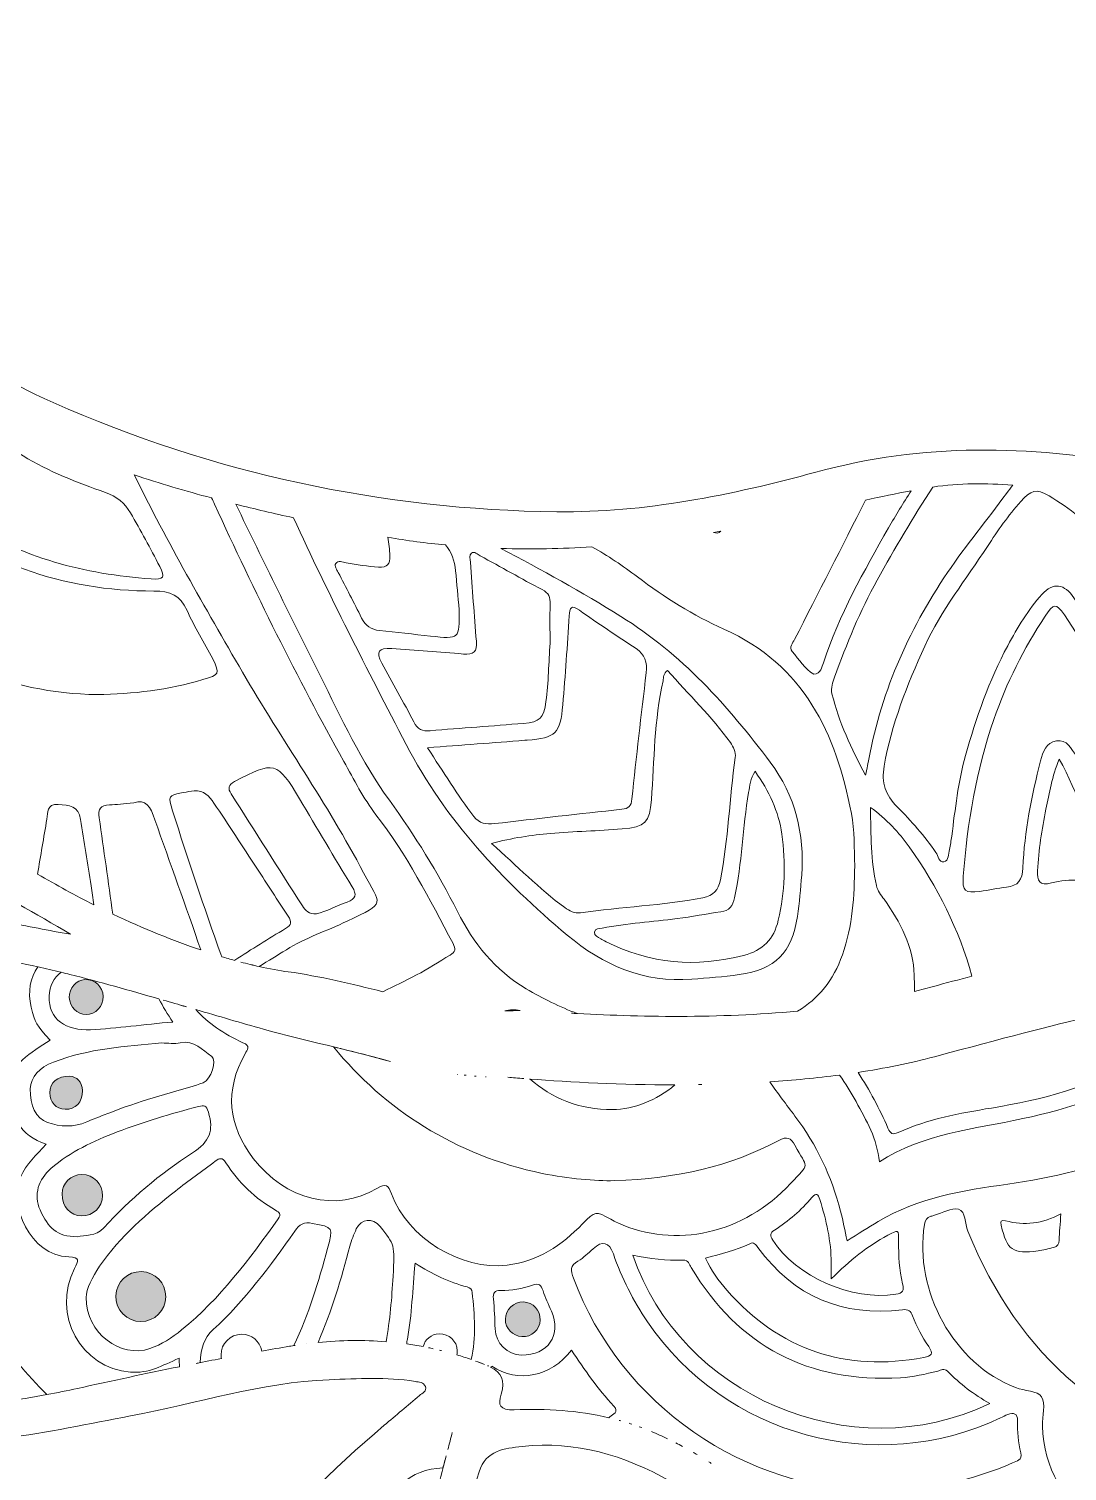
# Model space of a CAD drawing. Extents: x 316 to 1684, y -1896 to -103.
# Drawn here: x 528 to 911, y -903 to -371 of the extents above; entities that cross this region are included whole.
import ezdxf

# ---------------------------------------------------------------- set-up
doc = ezdxf.new("R2010")
doc.units = 0
doc.header["$MEASUREMENT"] = 0
doc.layers.add('Layer 1', color=7, linetype='Continuous')

# ---------------------------------------------------------------- blocks, each defined once
blk = doc.blocks.new('block 2')
at = {"layer": 'Layer 1', "true_color": 0xfbd4ad}
h = blk.add_hatch(color=41, dxfattribs=at)
h.dxf.hatch_style = 2
edge = h.paths.add_edge_path()
edge.add_spline(control_points=[(549.4, -734.56), (552.96, -734.51), (555.77, -731.54), (555.7, -727.88), (555.63, -724.32), (552.62, -721.52), (548.99, -721.66), (545.82, -721.77), (543.06, -724.93), (543.19, -728.28), (543.32, -731.73), (546.15, -734.6), (549.4, -734.56)], knot_values=[0, 0, 0, 0, 1, 1, 1, 2, 2, 2, 3, 3, 3, 4, 4, 4, 4], degree=3, periodic=1)
h = blk.add_hatch(color=41, dxfattribs=at)
h.dxf.hatch_style = 2
edge = h.paths.add_edge_path()
edge.add_spline(control_points=[(543.45, -757.27), (538.67, -757.25), (536.05, -759.64), (536.01, -763.37), (535.97, -766.83), (538.35, -769.4), (541.69, -769.51), (545.52, -769.64), (548.11, -766.84), (548.03, -762.62), (547.96, -759.15), (545.89, -757.62), (543.45, -757.27)], knot_values=[0, 0, 0, 0, 1, 1, 1, 2, 2, 2, 3, 3, 3, 4, 4, 4, 4], degree=3, periodic=1)
h = blk.add_hatch(color=41, dxfattribs=at)
h.dxf.hatch_style = 2
edge = h.paths.add_edge_path()
edge.add_spline(control_points=[(547.83, -808.82), (551.97, -808.87), (555.41, -805.55), (555.51, -801.41), (555.62, -797.07), (552.13, -793.46), (547.87, -793.51), (543.84, -793.57), (540.56, -796.77), (540.55, -800.66), (540.54, -805.39), (543.55, -808.77), (547.83, -808.82)], knot_values=[0, 0, 0, 0, 1, 1, 1, 2, 2, 2, 3, 3, 3, 4, 4, 4, 4], degree=3, periodic=1)
h = blk.add_hatch(color=41, dxfattribs=at)
h.dxf.hatch_style = 2
edge = h.paths.add_edge_path()
edge.add_spline(control_points=[(569.62, -847.78), (574.63, -847.76), (578.77, -843.62), (578.79, -838.6), (578.8, -833.47), (574.88, -829.43), (569.78, -829.33), (564.69, -829.23), (560.57, -833.14), (560.4, -838.23), (560.23, -843.41), (564.47, -847.8), (569.62, -847.78)], knot_values=[0, 0, 0, 0, 1, 1, 1, 2, 2, 2, 3, 3, 3, 4, 4, 4, 4], degree=3, periodic=1)
h = blk.add_hatch(color=41, dxfattribs=at)
h.dxf.hatch_style = 2
edge = h.paths.add_edge_path()
edge.add_spline(control_points=[(710.15, -853.3), (713.81, -853.51), (716.8, -850.82), (716.91, -847.2), (717.02, -843.54), (714.27, -840.57), (710.69, -840.5), (707.2, -840.42), (704.1, -843.4), (704.05, -846.88), (704, -850.24), (706.72, -853.09), (710.15, -853.3)], knot_values=[0, 0, 0, 0, 1, 1, 1, 2, 2, 2, 3, 3, 3, 4, 4, 4, 4], degree=3, periodic=1)
at = {"layer": 'Layer 1', "lineweight": 0}
for points, knots in [([(1673.34, -762.19), (1662.42, -742.78), (1645.38, -729.84), (1626.13, -719.79), (1579.9, -695.65), (1530.89, -691.29), (1480.17, -700.46), (1472.26, -701.89), (1464.42, -703.7), (1456.37, -704.91), (1469.08, -697.31), (1482.2, -690.52), (1494.42, -682.22), (1597.01, -612.54), (1651.13, -515.77), (1656.09, -391.82), (1657.77, -349.83), (1651.93, -308.69), (1637.06, -269.34), (1611.07, -200.5), (1565.67, -148.18), (1500.72, -113.18), (1495.34, -110.26), (1489.49, -108.12), (1483.74, -105.96), (1478.61, -104.02), (1473.29, -103.35), (1467.76, -104.63), (1456.24, -107.26), (1452.69, -116.14), (1459.89, -125.56), (1462.54, -129.04), (1465.99, -132.02), (1469.48, -134.7), (1504.07, -161.2), (1530.16, -194), (1547, -234.47), (1562.92, -272.74), (1566.44, -312.54), (1564.66, -353.22), (1563.42, -381.55), (1557.91, -408.96), (1544.9, -434.47), (1526.94, -469.68), (1498.13, -493.38), (1462.73, -508.98), (1403.63, -535.05), (1341.45, -548.51), (1276.91, -549.25), (1244.48, -549.61), (1212.44, -543.11), (1181.42, -534.64), (1141.75, -523.78), (1102.93, -524.66), (1063.01, -531.94), (1042.09, -535.74), (1021.1, -537.48), (1000.09, -537.46), (1000.09, -537.46), (999.91, -537.46), (999.91, -537.46), (978.9, -537.48), (957.91, -535.74), (936.99, -531.94), (897.07, -524.66), (858.25, -523.78), (818.58, -534.64), (787.56, -543.11), (755.52, -549.61), (723.09, -549.25), (658.55, -548.51), (596.37, -535.05), (537.27, -508.98), (501.87, -493.38), (473.06, -469.68), (455.1, -434.47), (442.09, -408.96), (436.58, -381.55), (435.34, -353.22), (433.56, -312.54), (437.08, -272.74), (453, -234.47), (469.84, -194), (495.93, -161.2), (530.52, -134.7), (534.01, -132.02), (537.46, -129.04), (540.11, -125.56), (547.31, -116.14), (543.76, -107.26), (532.24, -104.63), (526.71, -103.35), (521.39, -104.02), (516.26, -105.96), (510.51, -108.12), (504.66, -110.26), (499.28, -113.18), (434.33, -148.18), (388.93, -200.5), (362.94, -269.34), (348.07, -308.69), (342.23, -349.83), (343.91, -391.82), (348.87, -515.77), (402.99, -612.54), (505.58, -682.22), (517.8, -690.52), (530.92, -697.31), (543.63, -704.91), (535.58, -703.7), (527.74, -701.89), (519.83, -700.46), (469.11, -691.29), (420.1, -695.65), (373.87, -719.79), (354.62, -729.84), (337.58, -742.78), (326.66, -762.19), (315.82, -781.5), (317.18, -798.64), (331.61, -815.49), (368.81, -858.94), (417.78, -881), (472.89, -890.53), (504.31, -895.96), (535.11, -888.26), (565.83, -882.51), (590.21, -877.94), (614, -870.13), (639.08, -869.18), (649.66, -868.8), (660.2, -868.1), (670.74, -869.82), (672.19, -870.05), (673.96, -870.13), (674.55, -871.64), (675.23, -873.37), (673.43, -874.11), (672.36, -875.01), (668.06, -878.69), (663.71, -882.32), (659.38, -885.99), (620.72, -918.68), (588.9, -956.77), (568.23, -1003.36), (540.49, -1065.86), (541.29, -1129.7), (560.55, -1194.12), (578.08, -1252.81), (607.58, -1305.64), (640.94, -1356.5), (684.92, -1423.6), (735.47, -1485.8), (785.51, -1548.36), (833.7, -1608.6), (882.43, -1668.47), (924.51, -1733.29), (952.78, -1776.85), (977.69, -1822.09), (992.65, -1872.18), (994.88, -1879.62), (997.22, -1887), (999.91, -1895.77), (999.93, -1895.86), (999.96, -1895.94), (999.99, -1896.03), (999.99, -1896.01), (1000, -1896.01), (1000, -1896), (1000, -1896.01), (1000.01, -1896.01), (1000.01, -1896.03), (1000.04, -1895.94), (1000.07, -1895.86), (1000.09, -1895.77), (1002.78, -1887), (1005.12, -1879.62), (1007.35, -1872.18), (1022.31, -1822.09), (1047.22, -1776.85), (1075.49, -1733.29), (1117.57, -1668.47), (1166.3, -1608.6), (1214.49, -1548.36), (1264.53, -1485.8), (1315.08, -1423.6), (1359.06, -1356.5), (1392.42, -1305.64), (1421.92, -1252.81), (1439.45, -1194.12), (1458.71, -1129.7), (1459.51, -1065.86), (1431.77, -1003.36), (1411.1, -956.77), (1379.28, -918.68), (1340.62, -885.99), (1336.29, -882.32), (1331.94, -878.69), (1327.64, -875.01), (1326.57, -874.11), (1324.77, -873.37), (1325.45, -871.64), (1326.04, -870.13), (1327.81, -870.05), (1329.26, -869.82), (1339.8, -868.1), (1350.34, -868.8), (1360.92, -869.18), (1386, -870.13), (1409.79, -877.94), (1434.17, -882.51), (1464.89, -888.26), (1495.69, -895.96), (1527.11, -890.53), (1582.22, -881), (1631.19, -858.94), (1668.39, -815.49), (1682.82, -798.64), (1684.18, -781.5), (1673.34, -762.19)], [0, 0, 0, 0, 1, 1, 1, 2, 2, 2, 3, 3, 3, 4, 4, 4, 5, 5, 5, 6, 6, 6, 7, 7, 7, 8, 8, 8, 9, 9, 9, 10, 10, 10, 11, 11, 11, 12, 12, 12, 13, 13, 13, 14, 14, 14, 15, 15, 15, 16, 16, 16, 17, 17, 17, 18, 18, 18, 19, 19, 19, 20, 20, 20, 21, 21, 21, 22, 22, 22, 23, 23, 23, 24, 24, 24, 25, 25, 25, 26, 26, 26, 27, 27, 27, 28, 28, 28, 29, 29, 29, 30, 30, 30, 31, 31, 31, 32, 32, 32, 33, 33, 33, 34, 34, 34, 35, 35, 35, 36, 36, 36, 37, 37, 37, 38, 38, 38, 39, 39, 39, 40, 40, 40, 41, 41, 41, 42, 42, 42, 43, 43, 43, 44, 44, 44, 45, 45, 45, 46, 46, 46, 47, 47, 47, 48, 48, 48, 49, 49, 49, 50, 50, 50, 51, 51, 51, 52, 52, 52, 53, 53, 53, 54, 54, 54, 55, 55, 55, 56, 56, 56, 57, 57, 57, 58, 58, 58, 59, 59, 59, 60, 60, 60, 61, 61, 61, 62, 62, 62, 63, 63, 63, 64, 64, 64, 65, 65, 65, 66, 66, 66, 67, 67, 67, 68, 68, 68, 69, 69, 69, 70, 70, 70, 71, 71, 71, 72, 72, 72, 73, 73, 73, 73]), ([(592.52, -611.12), (579.77, -614.92), (566.71, -616.46), (553.42, -616.58), (537.02, -616.61), (521.36, -612.7), (506.04, -607.18), (484.13, -599.31), (465.71, -586.06), (448.51, -570.66), (431.85, -555.75), (418.09, -538.54), (405.97, -519.87), (385.71, -488.6), (376.34, -454.29), (377.1, -417.11), (377.26, -409.27), (378.29, -408.4), (385.96, -410.84), (393.52, -413.25), (400.93, -416.15), (408.46, -418.68), (410.52, -419.36), (411.21, -420.55), (411.42, -422.56), (414.63, -454.82), (429.17, -482.47), (447.8, -508.02), (458.18, -522.25), (471.55, -533.95), (484.96, -545.6), (510.83, -568.07), (540.67, -578.42), (574.43, -578.48), (580.38, -578.5), (584.15, -579.96), (586.63, -585.63), (589.36, -591.78), (593.1, -597.46), (596.12, -603.5), (598.82, -608.94), (598.5, -609.34), (592.52, -611.12)], [0, 0, 0, 0, 1, 1, 1, 2, 2, 2, 3, 3, 3, 4, 4, 4, 5, 5, 5, 6, 6, 6, 7, 7, 7, 8, 8, 8, 9, 9, 9, 10, 10, 10, 11, 11, 11, 12, 12, 12, 13, 13, 13, 14, 14, 14, 14]), ([(445.3, -445.34), (455.93, -464.68), (469.73, -480.46), (485.95, -493.57), (485.96, -493.57), (485.98, -493.58), (485.99, -493.6), (486.81, -494.56), (487.65, -495.49), (488.49, -496.44), (503.48, -513.17), (520.17, -527.43), (541.06, -536.2), (546.17, -538.35), (551.37, -540.3), (556.59, -542.15), (560.6, -543.57), (563.73, -546.01), (565.79, -549.67), (569.49, -556.17), (573.13, -562.73), (576.57, -569.37), (578.73, -573.51), (578.11, -574.24), (573.35, -573.99), (548.93, -572.15), (525.64, -566.4), (505.05, -552.64), (492.47, -544.24), (480.68, -534.84), (470.02, -523.94), (445.9, -499.28), (429.51, -470.34), (420.32, -437.2), (419.33, -433.61), (418.77, -429.88), (418.89, -426.08), (418.98, -423.86), (419.92, -423.11), (422.05, -423.95), (427.25, -426.03), (432.54, -427.84), (437.78, -429.81), (440, -435.06), (442.48, -440.24), (445.3, -445.34)], [0, 0, 0, 0, 1, 1, 1, 2, 2, 2, 3, 3, 3, 4, 4, 4, 5, 5, 5, 6, 6, 6, 7, 7, 7, 8, 8, 8, 9, 9, 9, 10, 10, 10, 11, 11, 11, 12, 12, 12, 13, 13, 13, 14, 14, 14, 15, 15, 15, 15]), ([(595.72, -544.15), (596.06, -544.92), (596.41, -545.67), (596.75, -546.43), (611.55, -578.62), (627.23, -610.33), (644.48, -641.28), (648.22, -647.97), (651.65, -654.85), (656.33, -660.9), (667.7, -675.59), (676.05, -692.05), (684.75, -708.34), (685.83, -710.38), (685.69, -711.52), (683.68, -712.68), (679.51, -715.06), (675.54, -717.78), (671.28, -719.99), (667.17, -722.09), (663.04, -724.13), (658.9, -726.15), (647.29, -723.34), (635.68, -720.41), (623.94, -718.82), (620.66, -718.37), (617.08, -717.74), (613.23, -716.86), (611.07, -716.41), (608.83, -715.86), (606.5, -715.24), (608.83, -715.84), (611.07, -716.39), (613.23, -716.86), (616.59, -714.81), (619.94, -712.75), (623.28, -710.68), (630.32, -706.33), (638.22, -703.7), (645.66, -700.15), (660.62, -693.02), (658.12, -694.5), (651.77, -682.37), (638.4, -656.82), (621.59, -633.31), (607.11, -608.41), (593.2, -584.48), (579.37, -560.48), (567.17, -535.64), (576.59, -538.81), (586.12, -541.6), (595.72, -544.15)], [0, 0, 0, 0, 1, 1, 1, 2, 2, 2, 3, 3, 3, 4, 4, 4, 5, 5, 5, 6, 6, 6, 7, 7, 7, 8, 8, 8, 9, 9, 9, 10, 10, 10, 11, 11, 11, 12, 12, 12, 13, 13, 13, 14, 14, 14, 15, 15, 15, 16, 16, 16, 17, 17, 17, 17]), ([(853.79, -541.46), (850.88, -545.94), (848.04, -550.48), (845.41, -555.15), (836.31, -571.21), (827.14, -587.2), (821.38, -604.88), (820.82, -606.56), (820.51, -608.83), (817.85, -609.14), (814.49, -607.07), (812.39, -603.72), (809.89, -600.78), (808.47, -599.11), (810.09, -597.66), (810.77, -596.3), (819.49, -579.18), (828.22, -562.09), (836.94, -544.98), (842.55, -543.7), (848.16, -542.49), (853.79, -541.46)], [0, 0, 0, 0, 1, 1, 1, 2, 2, 2, 3, 3, 3, 4, 4, 4, 5, 5, 5, 6, 6, 6, 7, 7, 7, 7]), ([(891.21, -539.49), (890.51, -540.36), (889.76, -541.34), (888.94, -542.46), (881.77, -552.22), (874.03, -561.56), (867.2, -571.6), (852.4, -593.34), (842.14, -616.86), (837.68, -642.82), (837.48, -644.01), (837.17, -645.14), (836.9, -646.31), (831.66, -636.55), (827.12, -626.81), (824.53, -616.31), (824.01, -614.15), (824.8, -612.15), (825.51, -610.17), (829.95, -597.91), (834.89, -585.85), (841.22, -574.4), (847.68, -562.73), (854.5, -551.29), (861.72, -540.12), (871.61, -538.64), (881.43, -538.67), (891.21, -539.49)], [0, 0, 0, 0, 1, 1, 1, 2, 2, 2, 3, 3, 3, 4, 4, 4, 5, 5, 5, 6, 6, 6, 7, 7, 7, 8, 8, 8, 9, 9, 9, 9]), ([(904.63, -543.39), (912.18, -547.99), (919.17, -553.26), (925, -560.11), (937.35, -574.59), (948.68, -589.71), (956.7, -607.11), (960.34, -614.98), (961.15, -622.75), (957.76, -631), (953.68, -640.94), (950.1, -651.08), (946.31, -661.14), (945.88, -661.08), (945.46, -661.02), (945.03, -660.96), (942.05, -649.36), (939.12, -637.75), (936.08, -626.16), (932.94, -614.2), (927.53, -603.26), (921.21, -592.66), (918.83, -588.69), (916.34, -584.82), (913.8, -580.98), (910.36, -575.81), (906.07, -575.1), (901.99, -579.68), (896.95, -585.36), (892.98, -591.84), (889.37, -598.6), (882.48, -611.52), (877.67, -625.13), (873.78, -639.14), (871.09, -648.86), (870.01, -658.84), (868.69, -668.8), (868.47, -670.44), (868.22, -672.07), (867.85, -673.68), (867.46, -675.37), (867.7, -677.87), (865.82, -678.25), (864.03, -678.62), (863.75, -676.09), (862.86, -674.81), (858.65, -668.75), (853.79, -663.22), (848.59, -658.04), (844.3, -653.77), (842.71, -649.09), (843.78, -643.01), (846.52, -627.5), (852.23, -613.06), (858.73, -598.84), (864.83, -585.51), (873.96, -574.13), (881.9, -561.99), (885.67, -556.22), (889.58, -550.6), (894.17, -545.43), (897.82, -541.32), (899.89, -540.51), (904.63, -543.39)], [0, 0, 0, 0, 1, 1, 1, 2, 2, 2, 3, 3, 3, 4, 4, 4, 5, 5, 5, 6, 6, 6, 7, 7, 7, 8, 8, 8, 9, 9, 9, 10, 10, 10, 11, 11, 11, 12, 12, 12, 13, 13, 13, 14, 14, 14, 15, 15, 15, 16, 16, 16, 17, 17, 17, 18, 18, 18, 19, 19, 19, 20, 20, 20, 21, 21, 21, 21]), ([(625.85, -551.46), (638.92, -579.7), (653.07, -607.39), (667.44, -634.98), (681.99, -662.96), (703.02, -685.32), (726.89, -705.31), (740.13, -716.39), (755.09, -722.91), (772.81, -721.55), (778.64, -721.01), (784.49, -720.67), (790.28, -719.87), (803.55, -718.05), (809.92, -711.66), (811.78, -698.39), (812.5, -693.33), (813.01, -688.25), (813.36, -683.16), (814.44, -667.96), (811.03, -653.9), (801.79, -641.59), (786.22, -620.82), (768.97, -601.64), (746.7, -587.83), (732.23, -578.87), (717.43, -570.58), (702.4, -562.76), (713.61, -563.1), (724.82, -562.88), (735.98, -562.14), (741.84, -565.44), (747.41, -569.16), (752.78, -573.22), (762.74, -580.76), (773.33, -587.42), (784.69, -592.51), (814.19, -605.75), (826.1, -630.87), (831.68, -660.46), (832.86, -666.82), (832.76, -673.31), (832.91, -679.75), (832.79, -690.89), (832.14, -701.92), (828.38, -712.57), (825.06, -721.91), (819.49, -728.83), (811.82, -733.3), (782.93, -736.04), (752.86, -735.5), (728.4, -734.08), (729.13, -734.13), (729.85, -734.16), (730.59, -734.2), (724.22, -731.78), (717.93, -728.76), (711.73, -725.06), (700.15, -718.17), (692.31, -708.31), (686.39, -696.6), (679.15, -682.23), (670.71, -668.65), (661.27, -655.6), (650.97, -641.34), (643.53, -625.35), (635.72, -609.64), (625.26, -588.63), (614.83, -567.6), (604.65, -546.46), (611.68, -548.22), (618.77, -549.87), (625.85, -551.46)], [0, 0, 0, 0, 1, 1, 1, 2, 2, 2, 3, 3, 3, 4, 4, 4, 5, 5, 5, 6, 6, 6, 7, 7, 7, 8, 8, 8, 9, 9, 9, 10, 10, 10, 11, 11, 11, 12, 12, 12, 13, 13, 13, 14, 14, 14, 15, 15, 15, 16, 16, 16, 17, 17, 17, 18, 18, 18, 19, 19, 19, 20, 20, 20, 21, 21, 21, 22, 22, 22, 23, 23, 23, 24, 24, 24, 24]), ([(783.54, -556.38), (782.78, -557.23), (781.88, -557.25), (780.88, -556.84), (781.76, -556.69), (782.65, -556.54), (783.54, -556.38)], [0, 0, 0, 0, 1, 1, 1, 2, 2, 2, 2]), ([(681.99, -561.47), (684.18, -564.05), (685.38, -567.26), (685.72, -571), (686.17, -575.78), (686.58, -580.55), (687.01, -585.33), (687.19, -596.21), (687.17, -596.22), (676.42, -595.07), (670.16, -594.4), (663.9, -593.66), (657.64, -593), (654.57, -592.66), (652.42, -591.24), (651.02, -588.4), (648.24, -582.74), (645.26, -577.2), (642.41, -571.59), (641.89, -570.54), (640.81, -569.28), (641.53, -568.26), (642.42, -567.03), (644.03, -567.83), (645.31, -568.04), (649.3, -568.66), (653.25, -569.47), (657.32, -569.65), (660.47, -569.79), (661.56, -568.53), (661.46, -565.42), (661.39, -563.14), (661.09, -560.89), (660.72, -558.66), (667.82, -559.86), (674.91, -560.79), (681.99, -561.47)], [0, 0, 0, 0, 1, 1, 1, 2, 2, 2, 3, 3, 3, 4, 4, 4, 5, 5, 5, 6, 6, 6, 7, 7, 7, 8, 8, 8, 9, 9, 9, 10, 10, 10, 11, 11, 11, 12, 12, 12, 12]), ([(720.55, -597.67), (720.03, -604.86), (720, -612.07), (719.04, -619.21), (718.22, -625.28), (716.85, -626.71), (710.8, -627.23), (699.3, -628.22), (687.79, -628.96), (676.3, -629.97), (673.38, -630.23), (671.7, -629.46), (670.31, -626.73), (666.54, -619.39), (662.29, -612.32), (658.47, -605.02), (656.19, -600.69), (657.2, -599.33), (662.13, -599.67), (670.94, -600.26), (679.76, -600.85), (688.56, -601.68), (692.32, -602.04), (693.71, -600.82), (693.37, -596.99), (692.53, -587.3), (691.91, -577.58), (691.23, -567.86), (691.14, -566.71), (690.52, -565.23), (691.55, -564.49), (692.68, -563.68), (693.77, -564.92), (694.78, -565.47), (702.41, -569.61), (709.95, -573.93), (717.66, -577.94), (720.09, -579.21), (720.67, -580.81), (720.59, -583.29), (720.43, -588.08), (720.55, -592.88), (720.55, -597.67)], [0, 0, 0, 0, 1, 1, 1, 2, 2, 2, 3, 3, 3, 4, 4, 4, 5, 5, 5, 6, 6, 6, 7, 7, 7, 8, 8, 8, 9, 9, 9, 10, 10, 10, 11, 11, 11, 12, 12, 12, 13, 13, 13, 14, 14, 14, 14]), ([(756.02, -608.57), (754.14, -624.06), (752.38, -639.57), (750.74, -655.09), (750.47, -657.69), (749.63, -658.64), (747.01, -658.92), (731.35, -660.57), (715.69, -662.38), (700.04, -664.2), (697, -664.55), (694.36, -664.11), (692.39, -661.55), (686.37, -653.71), (681.28, -645.25), (675.29, -636.22), (687.9, -635.26), (699.55, -634.37), (711.21, -633.49), (711.51, -633.46), (711.8, -633.44), (712.11, -633.43), (722.6, -632.61), (724.35, -631), (725.24, -620.35), (726.17, -609.43), (726.89, -598.5), (727.63, -587.57), (727.83, -584.68), (728.25, -583.34), (731.39, -585.56), (738.24, -590.41), (745.27, -595.01), (752.26, -599.65), (755.52, -601.83), (756.48, -604.74), (756.02, -608.57)], [0, 0, 0, 0, 1, 1, 1, 2, 2, 2, 3, 3, 3, 4, 4, 4, 5, 5, 5, 6, 6, 6, 7, 7, 7, 8, 8, 8, 9, 9, 9, 10, 10, 10, 11, 11, 11, 12, 12, 12, 12]), ([(936.3, -686.77), (927.95, -686.66), (926.46, -685.12), (926.15, -676.73), (925.68, -664.04), (921.92, -652.26), (915.93, -641.14), (915.57, -640.48), (915.2, -639.82), (914.73, -639.24), (912.75, -636.71), (911.27, -632.98), (907.3, -633.69), (903.6, -634.34), (902.32, -637.82), (901.49, -641.06), (898.16, -654.01), (895.51, -667.11), (894.96, -680.5), (894.79, -684.98), (893.26, -687.14), (888.87, -687.62), (885.6, -687.97), (882.36, -688.73), (879.09, -689.18), (873.62, -689.95), (872.55, -689.04), (872.97, -683.59), (874.49, -663.92), (877.73, -644.58), (884.19, -625.87), (888.87, -612.35), (895.29, -599.68), (903.16, -587.76), (906.4, -582.86), (906.99, -582.74), (910.25, -587.29), (917.97, -598.09), (923.71, -609.95), (927.69, -622.58), (933.59, -641.34), (938.01, -660.5), (942.01, -679.75), (943.35, -686.24), (942.7, -686.88), (936.3, -686.77)], [0, 0, 0, 0, 1, 1, 1, 2, 2, 2, 3, 3, 3, 4, 4, 4, 5, 5, 5, 6, 6, 6, 7, 7, 7, 8, 8, 8, 9, 9, 9, 10, 10, 10, 11, 11, 11, 12, 12, 12, 13, 13, 13, 14, 14, 14, 15, 15, 15, 15]), ([(788.85, -639.8), (786.78, -654.8), (786.23, -669.97), (783.38, -684.88), (782.62, -688.8), (780.89, -690.75), (776.87, -691.52), (761.97, -694.39), (746.79, -694.88), (731.8, -697.04), (729.65, -697.37), (727.68, -696.37), (725.96, -695.13), (716.49, -688.24), (708.39, -679.81), (698.89, -671.49), (706.61, -669.51), (713.61, -668.41), (720.65, -667.79), (729.45, -667.02), (738.31, -666.94), (747.12, -666.15), (755.56, -665.4), (757.35, -663.71), (757.93, -655.38), (758.95, -640.75), (759, -626.02), (762.22, -611.59), (762.5, -610.33), (762.21, -608.86), (763.91, -607.69), (771.59, -616.58), (780.17, -624.73), (787.1, -634.34), (788.24, -635.94), (789.13, -637.81), (788.85, -639.8)], [0, 0, 0, 0, 1, 1, 1, 2, 2, 2, 3, 3, 3, 4, 4, 4, 5, 5, 5, 6, 6, 6, 7, 7, 7, 8, 8, 8, 9, 9, 9, 10, 10, 10, 11, 11, 11, 12, 12, 12, 12]), ([(602.92, -653.19), (601.62, -651.15), (601.81, -649.94), (604.19, -648.67), (618.75, -640.94), (619.95, -641.24), (628.16, -655.1), (634.57, -665.93), (640.99, -676.74), (647.55, -687.48), (649.34, -690.41), (648.93, -691.94), (645.68, -693.13), (641.74, -694.56), (638.04, -696.61), (634.34, -697.43), (631.64, -697.6), (630.22, -696.2), (629.17, -694.54), (620.38, -680.78), (611.67, -666.96), (602.92, -653.19)], [0, 0, 0, 0, 1, 1, 1, 2, 2, 2, 3, 3, 3, 4, 4, 4, 5, 5, 5, 6, 6, 6, 7, 7, 7, 7]), ([(915.75, -684.97), (912.32, -685.01), (908.78, -685.15), (905.51, -686.05), (901, -687.28), (900.2, -685.24), (900.38, -681.54), (900.72, -673.89), (901.95, -666.34), (903.47, -658.86), (904.67, -652.91), (905.75, -646.92), (908.34, -640.4), (915.44, -653.35), (920.14, -666.11), (920.69, -680.15), (920.82, -683.55), (919.15, -684.92), (915.75, -684.97)], [0, 0, 0, 0, 1, 1, 1, 2, 2, 2, 3, 3, 3, 4, 4, 4, 5, 5, 5, 6, 6, 6, 6]), ([(793.78, -652.7), (794.19, -650.23), (794.4, -647.66), (796.16, -644.91), (801.34, -652.16), (804.86, -659.75), (806.04, -668.07), (807.53, -678.67), (807.19, -689.33), (804.72, -699.82), (803.1, -706.75), (798.95, -710.99), (791.94, -712.8), (774.35, -717.32), (757.44, -715.87), (741.18, -707.71), (740.5, -707.38), (739.85, -707.01), (739.22, -706.61), (738.21, -705.99), (736.73, -705.49), (736.88, -704.16), (737.04, -702.62), (738.71, -702.91), (739.81, -702.71), (748.97, -700.98), (758.26, -700.37), (767.49, -699.2), (772.83, -698.53), (778.14, -697.45), (783.48, -696.73), (786.67, -696.3), (787.96, -694.54), (788.61, -691.49), (791.38, -678.7), (791.6, -665.57), (793.78, -652.7)], [0, 0, 0, 0, 1, 1, 1, 2, 2, 2, 3, 3, 3, 4, 4, 4, 5, 5, 5, 6, 6, 6, 7, 7, 7, 8, 8, 8, 9, 9, 9, 10, 10, 10, 11, 11, 11, 12, 12, 12, 12]), ([(604.15, -714.6), (602.61, -714.19), (601.04, -713.73), (599.45, -713.24), (599.37, -713.06), (599.3, -712.9), (599.22, -712.69), (592.91, -695.07), (586.95, -677.32), (581.32, -659.46), (579.58, -653.93), (579.64, -653.9), (585.27, -652.75), (586.59, -652.48), (587.94, -652.33), (589.27, -652.13), (592.88, -651.73), (594.86, -654.15), (596.55, -656.62), (601.92, -664.57), (607.12, -672.62), (612.39, -680.65), (616.25, -686.54), (619.99, -692.51), (623.96, -698.33), (625.39, -700.43), (625.19, -701.55), (622.98, -702.87), (616.67, -706.63), (610.41, -710.47), (604.27, -714.51), (604.22, -714.54), (604.19, -714.57), (604.15, -714.6)], [0, 0, 0, 0, 1, 1, 1, 2, 2, 2, 3, 3, 3, 4, 4, 4, 5, 5, 5, 6, 6, 6, 7, 7, 7, 8, 8, 8, 9, 9, 9, 10, 10, 10, 11, 11, 11, 11]), ([(531.48, -682.77), (532.64, -676.03), (533.78, -669.29), (534.95, -662.54), (535.36, -660.1), (534.75, -656.88), (539.13, -657.13), (543.14, -657.35), (546.63, -657.62), (547.39, -662.67), (548.58, -670.83), (550.11, -678.93), (551.29, -687.1), (551.62, -689.44), (551.94, -691.77), (552.28, -694.11), (545.49, -690.71), (538.53, -686.92), (531.48, -682.77)], [0, 0, 0, 0, 1, 1, 1, 2, 2, 2, 3, 3, 3, 4, 4, 4, 5, 5, 5, 6, 6, 6, 6]), ([(559.25, -697.51), (557.59, -685.71), (555.92, -673.92), (554.22, -662.11), (553.76, -658.83), (554.74, -657.38), (558.08, -657.3), (560.63, -657.25), (563.16, -656.86), (566.99, -656.51), (571.29, -654.92), (573.17, -657.96), (574.81, -662.76), (580.3, -678.81), (586.28, -694.69), (591.69, -710.75), (581.68, -707.37), (570.73, -702.97), (559.25, -697.53), (559.25, -697.53), (559.25, -697.51), (559.25, -697.51)], [0, 0, 0, 0, 1, 1, 1, 2, 2, 2, 3, 3, 3, 4, 4, 4, 5, 5, 5, 6, 6, 6, 7, 7, 7, 7]), ([(853.02, -672.75), (863.48, -687.5), (871.46, -703.31), (876.13, -720.41), (871.46, -721.66), (866.59, -722.96), (861.52, -724.32), (861.52, -724.32), (855.87, -725.83), (855.87, -725.83), (855.57, -725.9), (855.27, -725.99), (854.98, -726.05), (854.95, -724.07), (854.92, -722.09), (854.86, -720.1), (854.58, -709.48), (849.71, -700.53), (843.76, -692.1), (842.64, -690.5), (841.35, -688.98), (840.92, -687.04), (838.84, -677.82), (838.97, -668.44), (838.69, -658.19), (844.78, -662.65), (849.25, -667.42), (853.02, -672.75)], [0, 0, 0, 0, 1, 1, 1, 2, 2, 2, 3, 3, 3, 4, 4, 4, 5, 5, 5, 6, 6, 6, 7, 7, 7, 8, 8, 8, 9, 9, 9, 9]), ([(546.25, -872.38), (542.49, -873.2), (538.73, -873.97), (534.97, -874.67), (519.98, -859.94), (507.73, -841.9), (499.44, -821.05), (493.37, -805.77), (490.56, -789.94), (488.99, -773.66), (487.56, -758.91), (489.23, -744.39), (492.49, -730.29), (493.99, -723.82), (495.87, -717.51), (498.11, -711.36), (509.29, -712.55), (520.46, -714.49), (531.62, -716.97), (528.78, -721.02), (527.83, -726.15), (529.16, -731.86), (530.48, -737.47), (531.11, -738.6), (536.14, -744.04), (529.18, -748.7), (520.8, -752.52), (521.05, -762.68), (521.28, -771.85), (524.89, -779.19), (534.72, -782.41), (531.05, -786.41), (527.31, -789.62), (525.21, -794.5), (520.82, -804.69), (528.58, -823.38), (543.01, -823.91), (547.4, -824.07), (546.59, -825.35), (545.15, -828.17), (536.59, -845.02), (547.46, -865.04), (565.82, -866.35), (568.99, -866.59), (572.08, -866.16), (575.02, -865.02), (577.77, -863.97), (580.45, -862.69), (583.75, -861.25), (583.73, -862.34), (583.79, -863.38), (583.88, -864.38), (571.31, -866.93), (558.77, -869.63), (546.25, -872.38)], [0, 0, 0, 0, 1, 1, 1, 2, 2, 2, 3, 3, 3, 4, 4, 4, 5, 5, 5, 6, 6, 6, 7, 7, 7, 8, 8, 8, 9, 9, 9, 10, 10, 10, 11, 11, 11, 12, 12, 12, 13, 13, 13, 14, 14, 14, 15, 15, 15, 16, 16, 16, 17, 17, 17, 18, 18, 18, 18]), ([(531.69, -716.98), (534.47, -717.6), (537.25, -718.26), (540.03, -718.94), (537.26, -718.26), (534.47, -717.6), (531.69, -716.98)], [0, 0, 0, 0, 1, 1, 1, 2, 2, 2, 2]), ([(576.25, -728.79), (577.73, -731.65), (579.45, -734.47), (581.43, -737.34), (570.75, -738.2), (560.89, -739.65), (551.09, -740.15), (542.13, -740.62), (535.43, -736.51), (535.83, -727.75), (536.01, -724.1), (537.47, -721.04), (540.25, -719), (541.31, -719.26), (542.38, -719.51), (543.44, -719.78), (554.43, -722.59), (565.35, -725.66), (576.25, -728.79)], [0, 0, 0, 0, 1, 1, 1, 2, 2, 2, 3, 3, 3, 4, 4, 4, 5, 5, 5, 6, 6, 6, 6]), ([(549.4, -734.56), (552.96, -734.51), (555.77, -731.54), (555.7, -727.88), (555.63, -724.32), (552.62, -721.52), (548.99, -721.66), (545.82, -721.77), (543.06, -724.93), (543.19, -728.28), (543.32, -731.73), (546.15, -734.6), (549.4, -734.56)], [0, 0, 0, 0, 1, 1, 1, 2, 2, 2, 3, 3, 3, 4, 4, 4, 4]), ([(586.39, -731.73), (583.55, -730.91), (580.72, -730.08), (577.89, -729.26), (580.72, -730.08), (583.55, -730.9), (586.39, -731.73)], [0, 0, 0, 0, 1, 1, 1, 2, 2, 2, 2]), ([(611.07, -787.59), (601.81, -775.48), (600.38, -762.59), (608.03, -749.07), (608.94, -747.46), (610.17, -746.23), (607.26, -744.94), (600.13, -741.78), (594.32, -737.59), (589.88, -732.74), (598.2, -735.17), (606.52, -737.6), (614.86, -739.97), (630.36, -744.37), (646.21, -747.45), (661.69, -751.92), (654.75, -749.92), (647.73, -748.19), (640.71, -746.5), (659.29, -769.43), (685.71, -786.51), (717.66, -793.13), (727.43, -795.14), (737.32, -795.95), (744.19, -795.8), (767.58, -795.06), (786.91, -790.55), (804.9, -780.99), (807.92, -779.38), (809.37, -779.97), (810.88, -782.76), (815.58, -791.5), (816.62, -789), (809.25, -796.91), (792.1, -815.38), (766.61, -821.03), (745.58, -811.38), (744.68, -810.97), (743.79, -810.52), (742.93, -810.03), (737.26, -806.85), (737.31, -806.9), (732.57, -811.74), (724.85, -819.64), (716.01, -825.54), (704.75, -826.93), (687.78, -829.02), (667.81, -816.84), (662.05, -800.69), (660.85, -797.33), (660.01, -796.68), (656.67, -798.69), (641.79, -807.64), (622.85, -802.99), (611.07, -787.59)], [0, 0, 0, 0, 1, 1, 1, 2, 2, 2, 3, 3, 3, 4, 4, 4, 5, 5, 5, 6, 6, 6, 7, 7, 7, 8, 8, 8, 9, 9, 9, 10, 10, 10, 11, 11, 11, 12, 12, 12, 13, 13, 13, 14, 14, 14, 15, 15, 15, 16, 16, 16, 17, 17, 17, 18, 18, 18, 18]), ([(708.05, -733.11), (706.64, -733.17), (705.22, -733.2), (703.82, -733.18), (705.74, -732.77), (707.6, -732.71), (709.53, -733.05), (708.98, -733.06), (708.49, -733.09), (708.05, -733.11)], [0, 0, 0, 0, 1, 1, 1, 2, 2, 2, 3, 3, 3, 3]), ([(827.37, -756.87), (829.48, -760.07), (831.53, -763.31), (833.4, -766.66), (837.28, -773.6), (841.22, -780.51), (842.01, -788.81), (858.21, -778.47), (876.86, -776.79), (894.93, -772.95), (912.36, -769.24), (929.27, -763.61), (943.95, -753.28), (953.84, -746.31), (962.41, -738.18), (969.25, -728.69), (978.32, -728.98), (986.89, -730.45), (996, -733.2), (995.84, -734.03), (995.46, -734.87), (994.85, -735.77), (980.37, -757.41), (961.39, -773.58), (937.53, -784.22), (922.11, -791.08), (905.93, -794.68), (889.37, -797.08), (872.8, -799.46), (856.28, -802), (841.57, -810.85), (837.83, -813.1), (834.15, -815.46), (830.12, -817.99), (829.3, -814.15), (828.64, -810.58), (827.73, -807.06), (824.43, -794.28), (818.87, -782.56), (810.88, -772.01), (807.73, -767.83), (804.59, -763.63), (801.55, -759.37), (810.19, -758.8), (818.85, -757.99), (827.37, -756.87)], [0, 0, 0, 0, 1, 1, 1, 2, 2, 2, 3, 3, 3, 4, 4, 4, 5, 5, 5, 6, 6, 6, 7, 7, 7, 8, 8, 8, 9, 9, 9, 10, 10, 10, 11, 11, 11, 12, 12, 12, 13, 13, 13, 14, 14, 14, 15, 15, 15, 15]), ([(862.36, -750.12), (862.36, -750.12), (868.03, -748.61), (868.03, -748.61), (912.96, -736.58), (939.63, -729.44), (961.92, -728.7), (954.84, -737.72), (945.93, -744.83), (936.06, -751.15), (919.89, -761.49), (902.01, -765.91), (883.38, -769.02), (871.72, -770.97), (859.88, -773.05), (848.93, -778.03), (846.87, -778.97), (846.02, -778.49), (845.18, -776.49), (842.13, -769.26), (838.34, -762.47), (834.18, -755.9), (834.18, -755.9), (834.18, -755.9), (834.17, -755.9), (843.88, -754.42), (853.36, -752.53), (862.36, -750.12)], [0, 0, 0, 0, 1, 1, 1, 2, 2, 2, 3, 3, 3, 4, 4, 4, 5, 5, 5, 6, 6, 6, 7, 7, 7, 8, 8, 8, 9, 9, 9, 9]), ([(595.73, -750.03), (597.74, -751.36), (595.45, -758.6), (592.64, -759.69), (589.36, -760.96), (585.92, -761.88), (582.52, -762.81), (571.32, -765.86), (560.38, -769.63), (549.68, -774.16), (544.92, -776.19), (539.95, -776.01), (535.15, -774.32), (530.88, -772.83), (528.6, -768.07), (528.81, -761.96), (528.95, -757.56), (532.21, -754.04), (537.37, -752.09), (550.29, -747.21), (563.81, -746.14), (577.37, -745.05), (579.65, -745.05), (581.99, -745.45), (584.15, -744.97), (589.34, -743.83), (592.23, -747.72), (595.73, -750.03)], [0, 0, 0, 0, 1, 1, 1, 2, 2, 2, 3, 3, 3, 4, 4, 4, 5, 5, 5, 6, 6, 6, 7, 7, 7, 8, 8, 8, 9, 9, 9, 9]), ([(543.45, -757.27), (538.67, -757.25), (536.05, -759.64), (536.01, -763.37), (535.97, -766.83), (538.35, -769.4), (541.69, -769.51), (545.52, -769.64), (548.11, -766.84), (548.03, -762.62), (547.96, -759.15), (545.89, -757.62), (543.45, -757.27)], [0, 0, 0, 0, 1, 1, 1, 2, 2, 2, 3, 3, 3, 4, 4, 4, 4]), ([(686.41, -756.65), (686.38, -756.65), (686.36, -756.64), (686.33, -756.64), (686.36, -756.64), (686.38, -756.65), (686.41, -756.65)], [0, 0, 0, 0, 1, 1, 1, 2, 2, 2, 2]), ([(689.57, -756.97), (689.46, -756.96), (689.33, -756.95), (689.21, -756.94), (689.11, -756.93), (689, -756.92), (688.9, -756.91), (689.12, -756.93), (689.35, -756.95), (689.57, -756.97)], [0, 0, 0, 0, 1, 1, 1, 2, 2, 2, 3, 3, 3, 3]), ([(693.3, -757.27), (693.09, -757.26), (692.87, -757.24), (692.66, -757.23), (692.87, -757.24), (693.09, -757.26), (693.3, -757.27)], [0, 0, 0, 0, 1, 1, 1, 2, 2, 2, 2]), ([(696.93, -757.49), (696.86, -757.48), (696.78, -757.48), (696.7, -757.48), (696.78, -757.48), (696.86, -757.48), (696.93, -757.49)], [0, 0, 0, 0, 1, 1, 1, 2, 2, 2, 2]), ([(710.85, -758.16), (708.83, -758), (706.84, -757.84), (704.94, -757.67), (706.84, -757.83), (708.83, -758), (710.85, -758.16)], [0, 0, 0, 0, 1, 1, 1, 2, 2, 2, 2]), ([(766.61, -760.47), (759.69, -766.34), (751.66, -769.4), (743.55, -769.63), (731.52, -769.66), (720.89, -765.33), (713.22, -758.35), (713.14, -758.34), (713.06, -758.33), (712.98, -758.33), (728.27, -759.5), (746.82, -760.46), (766.61, -760.47)], [0, 0, 0, 0, 1, 1, 1, 2, 2, 2, 3, 3, 3, 4, 4, 4, 4]), ([(775.25, -760.4), (775.68, -760.4), (776.1, -760.39), (776.53, -760.38), (776.26, -760.39), (775.99, -760.4), (775.73, -760.4), (775.57, -760.4), (775.41, -760.4), (775.25, -760.4)], [0, 0, 0, 0, 1, 1, 1, 2, 2, 2, 3, 3, 3, 3]), ([(536.42, -791.32), (543.61, -785.08), (552.11, -781.25), (560.83, -777.86), (570.63, -774.09), (580.67, -771.16), (590.81, -768.46), (593.01, -767.89), (593.74, -768.05), (594.5, -770.54), (596.61, -777.34), (594.99, -781.48), (588.63, -785.57), (576.6, -793.29), (565.64, -802.59), (555.92, -813.19), (552.93, -816.46), (548.97, -815.8), (546.08, -816.5), (538.61, -816.41), (535.39, -813.2), (532.42, -806.59), (529.93, -801.03), (531.88, -795.27), (536.42, -791.32)], [0, 0, 0, 0, 1, 1, 1, 2, 2, 2, 3, 3, 3, 4, 4, 4, 5, 5, 5, 6, 6, 6, 7, 7, 7, 8, 8, 8, 8]), ([(554.38, -827.37), (561.9, -816.29), (572.03, -807.85), (582.37, -799.62), (587.14, -795.83), (592.17, -792.36), (597.02, -788.67), (598.65, -787.43), (599.64, -787.13), (601, -789.23), (605.7, -796.48), (611.75, -802.39), (619.28, -806.71), (620.73, -807.52), (621.5, -808.1), (620.25, -809.87), (609.67, -824.67), (598.88, -839.25), (584.65, -850.85), (581.12, -853.74), (577.3, -856.18), (572.95, -857.69), (562.22, -861.41), (549.35, -852.12), (549.4, -838.82), (549.47, -835.67), (551.66, -831.4), (554.38, -827.37)], [0, 0, 0, 0, 1, 1, 1, 2, 2, 2, 3, 3, 3, 4, 4, 4, 5, 5, 5, 6, 6, 6, 7, 7, 7, 8, 8, 8, 9, 9, 9, 9]), ([(547.83, -808.82), (551.97, -808.87), (555.41, -805.55), (555.51, -801.41), (555.62, -797.07), (552.13, -793.46), (547.87, -793.51), (543.84, -793.57), (540.56, -796.77), (540.55, -800.66), (540.54, -805.39), (543.55, -808.77), (547.83, -808.82)], [0, 0, 0, 0, 1, 1, 1, 2, 2, 2, 3, 3, 3, 4, 4, 4, 4]), ([(824.25, -832.05), (831.12, -825.09), (837.7, -819.98), (845.08, -815.94), (849.13, -813.73), (849.16, -813.75), (849.13, -818.16), (849.07, -823.42), (849.28, -828.69), (850.57, -833.79), (851.2, -836.34), (850.75, -837.27), (848.04, -837.7), (831.94, -840.21), (811.26, -831.13), (802.67, -817.7), (801.59, -816.03), (801.56, -815.12), (803.33, -814), (808.53, -810.73), (813.11, -806.69), (817.14, -802.06), (818.82, -800.11), (819.44, -800.71), (820.08, -802.8), (822.42, -810.42), (824.27, -818.13), (824.25, -826.17), (824.24, -827.68), (824.25, -829.21), (824.25, -832.05)], [0, 0, 0, 0, 1, 1, 1, 2, 2, 2, 3, 3, 3, 4, 4, 4, 5, 5, 5, 6, 6, 6, 7, 7, 7, 8, 8, 8, 9, 9, 9, 10, 10, 10, 10]), ([(976.4, -899.34), (1040.11, -911.73), (1105.38, -873.09), (1125.91, -811.34), (1128.13, -804.66), (1127.83, -805.73), (1133.08, -807.25), (1141.21, -809.61), (1140.6, -806.88), (1140.97, -819.58), (1140.98, -844.12), (1126.13, -866.01), (1104.68, -872.97), (1102.14, -873.8), (1098.51, -873.68), (1097.28, -875.38), (1096.04, -877.08), (1097.28, -880.5), (1097.22, -883.16), (1096.99, -895.11), (1094.47, -906.33), (1085.71, -915.17), (1073.78, -927.23), (1053.91, -930.74), (1038.42, -923.47), (1035.62, -922.17), (1035.19, -923.12), (1034.54, -925.46), (1029.88, -941.98), (1017.25, -951.2), (999.41, -951.18), (981.95, -951.17), (969.41, -941.94), (964.67, -925.46), (964.05, -923.27), (963.65, -922.35), (961.05, -923.44), (931.93, -935.6), (903.32, -917.51), (902.17, -886.28), (902.04, -882.61), (903.52, -878.09), (901.86, -875.5), (900.39, -873.25), (895.5, -873.37), (892.24, -872.09), (869.52, -863.25), (854.62, -836.43), (858.66, -811.97), (858.93, -810.36), (859.49, -809.32), (861.06, -808.93), (861.47, -808.81), (861.89, -808.67), (862.29, -808.56), (865.27, -807.71), (868.63, -805.63), (871.18, -806.35), (874, -807.15), (873.53, -811.6), (874.65, -814.38), (893.46, -860.84), (927.08, -889.74), (976.4, -899.34)], [0, 0, 0, 0, 1, 1, 1, 2, 2, 2, 3, 3, 3, 4, 4, 4, 5, 5, 5, 6, 6, 6, 7, 7, 7, 8, 8, 8, 9, 9, 9, 10, 10, 10, 11, 11, 11, 12, 12, 12, 13, 13, 13, 14, 14, 14, 15, 15, 15, 16, 16, 16, 17, 17, 17, 18, 18, 18, 19, 19, 19, 20, 20, 20, 21, 21, 21, 21]), ([(888.54, -810.61), (895.5, -812.4), (902.21, -811.78), (908.97, -808.01), (908.71, -811.8), (908.41, -814.74), (908.35, -817.7), (908.32, -819.24), (907.76, -820.08), (906.31, -820.41), (904.39, -820.86), (902.48, -821.46), (900.53, -821.72), (891.25, -822.98), (888.97, -821.32), (886.98, -812.27), (886.61, -810.66), (886.86, -810.18), (888.54, -810.61)], [0, 0, 0, 0, 1, 1, 1, 2, 2, 2, 3, 3, 3, 4, 4, 4, 5, 5, 5, 6, 6, 6, 6]), ([(614.22, -858.6), (613.56, -855.04), (610.47, -852.38), (606.73, -852.42), (602.56, -852.47), (599.19, -855.85), (599.17, -860.01), (599.17, -860.47), (599.23, -860.92), (599.3, -861.35), (599.3, -861.35), (599.3, -861.35), (599.3, -861.35), (596.18, -861.95), (593.07, -862.56), (589.95, -863.17), (590.47, -863.07), (590.98, -862.97), (591.5, -862.86), (591.68, -857.55), (592.8, -853.91), (596.31, -850.69), (607.94, -839.98), (617.35, -827.33), (626.36, -814.41), (628.13, -811.87), (629.73, -810.92), (632.91, -811.54), (640.62, -813.05), (640.62, -812.85), (638.49, -820.82), (635.22, -833.05), (631.47, -845.13), (626.07, -856.59), (626.24, -856.56), (626.41, -856.55), (626.58, -856.52), (625.87, -856.63), (625.16, -856.72), (624.45, -856.84), (621.04, -857.41), (617.63, -858), (614.22, -858.6)], [0, 0, 0, 0, 1, 1, 1, 2, 2, 2, 3, 3, 3, 4, 4, 4, 5, 5, 5, 6, 6, 6, 7, 7, 7, 8, 8, 8, 9, 9, 9, 10, 10, 10, 11, 11, 11, 12, 12, 12, 13, 13, 13, 14, 14, 14, 14]), ([(634.98, -855.46), (639.97, -844), (643.47, -832), (646.71, -819.95), (647.29, -817.77), (648.13, -815.64), (649.08, -813.59), (650.87, -809.72), (655.11, -809.37), (657.85, -812.74), (663.28, -819.38), (663.28, -819.38), (662.64, -831.04), (662.16, -839.12), (661.52, -847.2), (660.06, -855.16), (651.75, -854.5), (643.38, -854.64), (634.98, -855.46)], [0, 0, 0, 0, 1, 1, 1, 2, 2, 2, 3, 3, 3, 4, 4, 4, 5, 5, 5, 6, 6, 6, 6]), ([(756.5, -847.82), (784.99, -889.86), (840.73, -905.05), (886.68, -883.29), (887.57, -882.86), (888.44, -882.38), (889.36, -882.01), (891.59, -881.12), (893, -881.65), (892.97, -884.3), (892.92, -888.29), (893.28, -892.26), (894.18, -896.13), (894.83, -898.93), (892.64, -899.12), (891.1, -899.83), (876.84, -906.3), (858.57, -910.14), (842.31, -910.14), (792.27, -910.16), (746.72, -878.54), (729.14, -831.71), (728.09, -828.94), (727.93, -827.09), (730.84, -825.45), (732.9, -824.28), (734.62, -822.48), (736.44, -820.88), (739.88, -817.83), (742.34, -818.39), (743.89, -822.82), (747, -831.71), (751.2, -840.02), (756.5, -847.82)], [0, 0, 0, 0, 1, 1, 1, 2, 2, 2, 3, 3, 3, 4, 4, 4, 5, 5, 5, 6, 6, 6, 7, 7, 7, 8, 8, 8, 9, 9, 9, 10, 10, 10, 11, 11, 11, 11]), ([(850.55, -843.38), (852.76, -843.11), (853.54, -843.84), (854.27, -845.67), (855.87, -849.62), (857.66, -853.51), (860.2, -856.95), (862.18, -859.62), (861.25, -860.42), (858.42, -860.97), (829.49, -866.46), (805.26, -858.22), (785.74, -836.18), (782.67, -832.68), (779.91, -828.91), (777.9, -824.37), (783.55, -822.83), (789.06, -821.5), (794.18, -819.03), (795.79, -818.25), (796.44, -819.43), (797.21, -820.48), (810.51, -838.54), (828.39, -846.01), (850.55, -843.38)], [0, 0, 0, 0, 1, 1, 1, 2, 2, 2, 3, 3, 3, 4, 4, 4, 5, 5, 5, 6, 6, 6, 7, 7, 7, 8, 8, 8, 8]), ([(849.76, -868.46), (854.43, -868.2), (859, -867.12), (863.54, -865.98), (864.71, -865.69), (866.01, -864.87), (867.15, -866.04), (871.69, -870.7), (876.86, -874.61), (882.76, -877.98), (831.26, -902.54), (768.33, -874.61), (751.07, -823.23), (757.32, -824.55), (763.46, -825.38), (769.69, -825.12), (771.54, -825.05), (771.9, -826.66), (772.59, -827.83), (790.11, -856.98), (815.91, -870.36), (849.76, -868.46)], [0, 0, 0, 0, 1, 1, 1, 2, 2, 2, 3, 3, 3, 4, 4, 4, 5, 5, 5, 6, 6, 6, 7, 7, 7, 7]), ([(569.62, -847.78), (574.63, -847.76), (578.77, -843.62), (578.79, -838.6), (578.8, -833.47), (574.88, -829.43), (569.78, -829.33), (564.69, -829.23), (560.57, -833.14), (560.4, -838.23), (560.23, -843.41), (564.47, -847.8), (569.62, -847.78)], [0, 0, 0, 0, 1, 1, 1, 2, 2, 2, 3, 3, 3, 4, 4, 4, 4]), ([(667.67, -855.99), (667.72, -855.39), (667.79, -854.78), (667.91, -854.18), (669.66, -845.17), (669.75, -835.97), (670.77, -826.25), (677.05, -830.29), (683.28, -833.23), (690.01, -834.99), (691.12, -835.27), (691.71, -835.89), (691.82, -837.03), (692.66, -845.29), (693.46, -853.54), (691.43, -861.71), (689.68, -861.09), (687.92, -860.54), (686.16, -860.01), (686.16, -860.01), (686.16, -860.01), (686.16, -860.01), (686.25, -859.53), (686.31, -859.04), (686.3, -858.52), (686.2, -854.89), (683.29, -852.16), (679.64, -852.29), (676.72, -852.39), (674.42, -854.34), (673.71, -856.97), (671.71, -856.59), (669.69, -856.28), (667.67, -855.99)], [0, 0, 0, 0, 1, 1, 1, 2, 2, 2, 3, 3, 3, 4, 4, 4, 5, 5, 5, 6, 6, 6, 7, 7, 7, 8, 8, 8, 9, 9, 9, 10, 10, 10, 11, 11, 11, 11]), ([(702.32, -836.28), (706.33, -836.34), (710.27, -835.63), (714.01, -834.3), (716.36, -833.45), (717.26, -834.24), (717.97, -836.4), (718.82, -838.94), (719.94, -841.4), (721.02, -843.85), (724.88, -852.7), (719.82, -860.22), (710.01, -860.11), (704.76, -860.07), (700.46, -855.72), (700.28, -850.41), (700.16, -846.72), (700.01, -843.04), (699.64, -839.37), (699.44, -837.18), (700.01, -836.23), (702.32, -836.28)], [0, 0, 0, 0, 1, 1, 1, 2, 2, 2, 3, 3, 3, 4, 4, 4, 5, 5, 5, 6, 6, 6, 7, 7, 7, 7]), ([(710.15, -853.3), (713.81, -853.51), (716.8, -850.82), (716.91, -847.2), (717.02, -843.54), (714.27, -840.57), (710.69, -840.5), (707.2, -840.42), (704.1, -843.4), (704.05, -846.88), (704, -850.24), (706.72, -853.09), (710.15, -853.3)], [0, 0, 0, 0, 1, 1, 1, 2, 2, 2, 3, 3, 3, 4, 4, 4, 4]), ([(630.52, -855.97), (630.52, -855.97), (630.52, -855.97), (630.52, -855.97), (630.52, -855.97), (630.52, -855.97), (630.52, -855.97)], [0, 0, 0, 0, 1, 1, 1, 2, 2, 2, 2]), ([(675.75, -857.39), (676.31, -857.5), (676.87, -857.62), (677.43, -857.74), (676.87, -857.62), (676.31, -857.5), (675.75, -857.39)], [0, 0, 0, 0, 1, 1, 1, 2, 2, 2, 2]), ([(679.77, -858.28), (680.03, -858.34), (680.28, -858.41), (680.54, -858.47), (680.28, -858.41), (680.03, -858.34), (679.77, -858.28)], [0, 0, 0, 0, 1, 1, 1, 2, 2, 2, 2]), ([(698.61, -864.55), (698.68, -864.59), (698.77, -864.63), (698.84, -864.67), (698.9, -864.53), (698.96, -864.39), (699.02, -864.24), (708.82, -870.47), (720.78, -868.2), (728.45, -858.23), (733.23, -865.54), (738.2, -872.57), (744.07, -878.91), (746.1, -881.1), (743.71, -881.9), (742.63, -882.83), (742.49, -882.95), (742.35, -883.06), (742.22, -883.17), (730.85, -880.49), (719.16, -879.76), (707.35, -880.26), (701.94, -880.48), (701.24, -878.53), (702.53, -874.52), (704.2, -869.32), (702.52, -866.59), (698.61, -864.55)], [0, 0, 0, 0, 1, 1, 1, 2, 2, 2, 3, 3, 3, 4, 4, 4, 5, 5, 5, 6, 6, 6, 7, 7, 7, 8, 8, 8, 9, 9, 9, 9]), ([(693.04, -862.29), (694.15, -862.68), (695.25, -863.09), (696.36, -863.53), (695.26, -863.09), (694.15, -862.69), (693.04, -862.29)], [0, 0, 0, 0, 1, 1, 1, 2, 2, 2, 2]), ([(697.89, -864.2), (697.76, -864.14), (697.64, -864.07), (697.5, -864.01), (697.64, -864.07), (697.77, -864.14), (697.89, -864.2)], [0, 0, 0, 0, 1, 1, 1, 2, 2, 2, 2]), ([(518.95, -877.16), (524.3, -876.52), (529.64, -875.67), (534.96, -874.67), (529.64, -875.67), (524.3, -876.52), (518.95, -877.16)], [0, 0, 0, 0, 1, 1, 1, 2, 2, 2, 2]), ([(746.61, -884.32), (746.42, -884.26), (746.24, -884.21), (746.06, -884.16), (746.24, -884.21), (746.42, -884.26), (746.61, -884.32)], [0, 0, 0, 0, 1, 1, 1, 2, 2, 2, 2]), ([(750.66, -885.56), (750.34, -885.45), (750.01, -885.34), (749.68, -885.24), (750.01, -885.34), (750.34, -885.45), (750.66, -885.56)], [0, 0, 0, 0, 1, 1, 1, 2, 2, 2, 2]), ([(754.34, -886.85), (754.05, -886.74), (753.75, -886.64), (753.46, -886.53), (753.75, -886.64), (754.05, -886.74), (754.34, -886.85)], [0, 0, 0, 0, 1, 1, 1, 2, 2, 2, 2]), ([(684.49, -888.59), (683.94, -890.73), (683.38, -892.85), (682.82, -894.96), (683.38, -892.85), (683.94, -890.73), (684.49, -888.59)], [0, 0, 0, 0, 1, 1, 1, 2, 2, 2, 2]), ([(694.39, -903.15), (696.91, -895.08), (703.74, -894.52), (710.29, -893.78), (729.93, -891.58), (748.05, -897.14), (764.81, -906.52), (791.51, -921.46), (809.18, -944.86), (822.71, -971.72), (840.42, -1006.88), (849.18, -1044.65), (855.23, -1083.22), (862.36, -1128.63), (862.76, -1173.96), (853.17, -1219.13), (852.55, -1222.01), (851.83, -1224.88), (851.19, -1227.76), (848.48, -1239.92), (843.96, -1250.71), (834.19, -1259.53), (823.9, -1268.82), (817.55, -1281.35), (811.54, -1295.65), (800.85, -1279.45), (792.59, -1263.54), (785, -1247.29), (760.79, -1195.5), (739.07, -1142.66), (722.47, -1087.92), (714.96, -1063.17), (710.9, -1037.43), (710.93, -1011.45), (710.95, -1001.38), (709.17, -993.74), (703.03, -985.07), (685.2, -959.88), (685.44, -931.74), (694.39, -903.15)], [0, 0, 0, 0, 1, 1, 1, 2, 2, 2, 3, 3, 3, 4, 4, 4, 5, 5, 5, 6, 6, 6, 7, 7, 7, 8, 8, 8, 9, 9, 9, 10, 10, 10, 11, 11, 11, 12, 12, 12, 13, 13, 13, 13]), ([(763.82, -890.91), (761.89, -890), (759.94, -889.12), (757.95, -888.28), (759.94, -889.12), (761.89, -890), (763.82, -890.91)], [0, 0, 0, 0, 1, 1, 1, 2, 2, 2, 2]), ([(769.44, -893.75), (768.62, -893.31), (767.77, -892.9), (766.93, -892.48), (767.77, -892.9), (768.62, -893.31), (769.44, -893.75)], [0, 0, 0, 0, 1, 1, 1, 2, 2, 2, 2]), ([(665.97, -907.72), (669.51, -903.8), (675.13, -901.99), (681.03, -901.7), (681.42, -900.22), (681.82, -898.72), (682.22, -897.23), (680.85, -902.38), (679.51, -907.44), (678.3, -912.53), (672.97, -913.61), (668.04, -916.42), (664.43, -920.74), (657.78, -928.72), (656.71, -939.89), (662.19, -948.9), (663.87, -951.7), (663.89, -952.62), (660.56, -953.73), (653.5, -956.11), (653.56, -956.34), (650.81, -949.38), (649.17, -945.25), (648.29, -940.96), (648.37, -936.51), (648.44, -929.02), (650.17, -922.23), (656.06, -917.01), (659.45, -913.99), (662.94, -911.06), (665.97, -907.72)], [0, 0, 0, 0, 1, 1, 1, 2, 2, 2, 3, 3, 3, 4, 4, 4, 5, 5, 5, 6, 6, 6, 7, 7, 7, 8, 8, 8, 9, 9, 9, 10, 10, 10, 10]), ([(774.82, -896.78), (774.35, -896.5), (773.85, -896.23), (773.37, -895.95), (773.85, -896.23), (774.35, -896.5), (774.82, -896.78)], [0, 0, 0, 0, 1, 1, 1, 2, 2, 2, 2]), ([(780, -900.01), (779.71, -899.82), (779.41, -899.64), (779.13, -899.46), (779.41, -899.64), (779.71, -899.82), (780, -900.01)], [0, 0, 0, 0, 1, 1, 1, 2, 2, 2, 2])]:
    blk.add_open_spline(points, degree=3, knots=knots, dxfattribs=at)

msp = doc.modelspace()

# ---------------------------------------------------------------- block references
at = {"layer": 'Layer 1'}
msp.add_blockref('block 2', (0, 0), dxfattribs=at)

doc.saveas('drawing.dxf')
